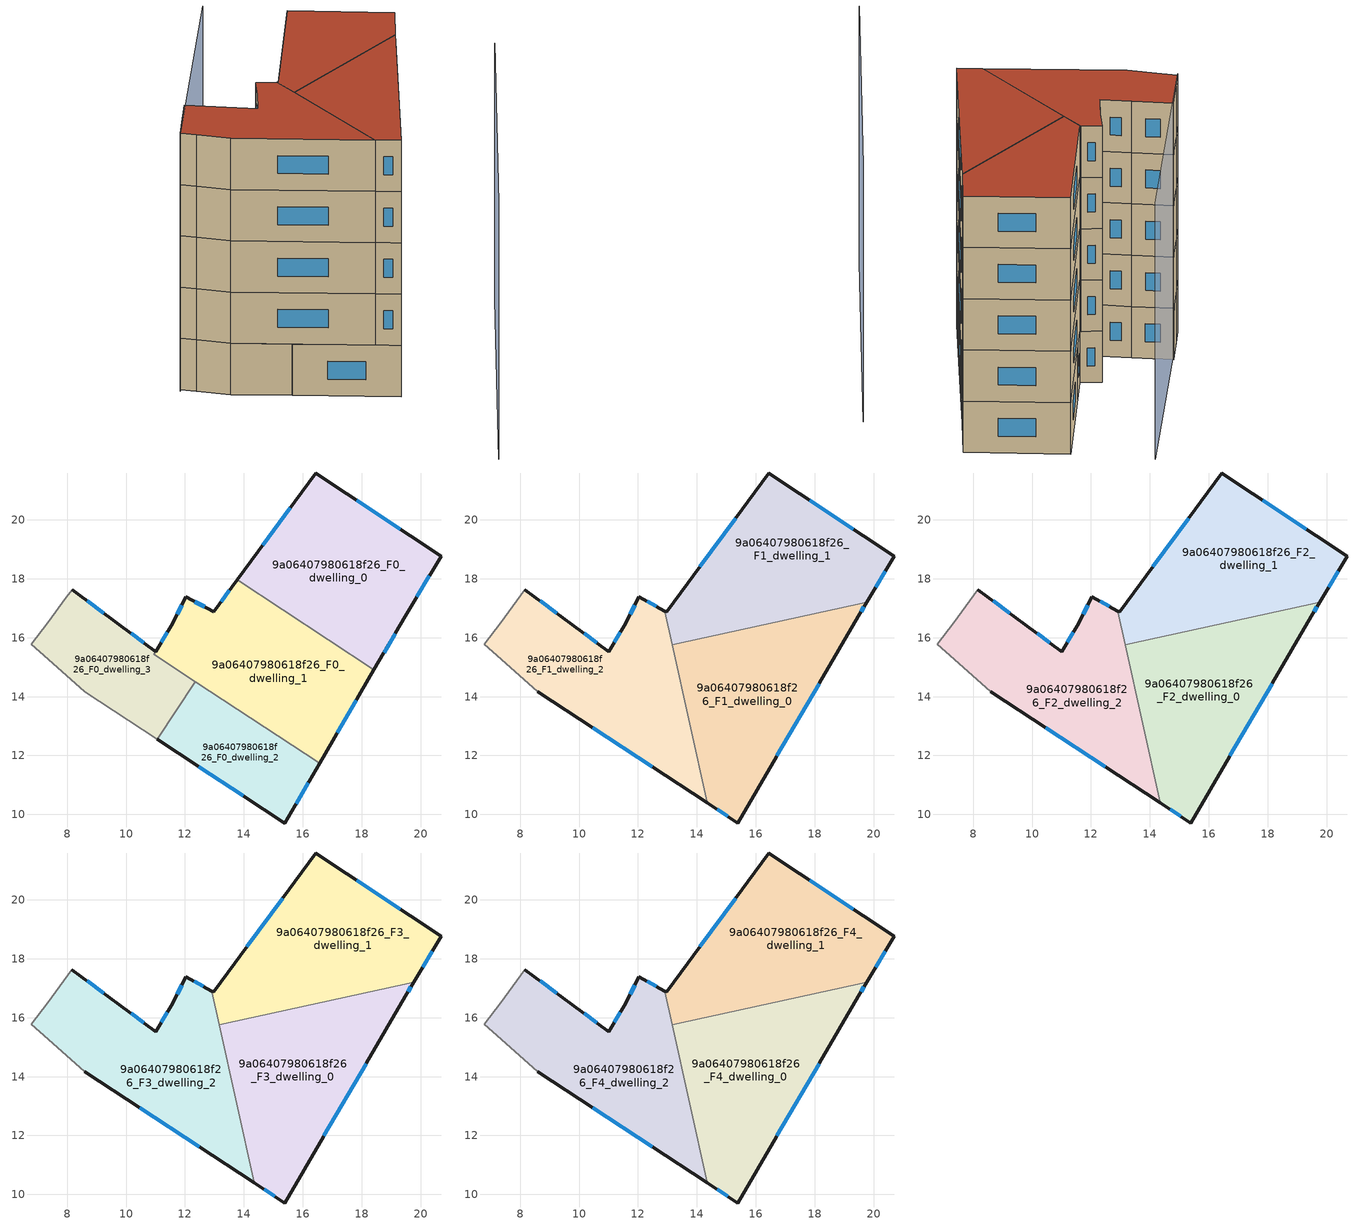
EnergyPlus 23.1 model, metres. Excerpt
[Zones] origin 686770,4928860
9a06407980618f26_F0_dwelling_0
 floor ground (EU_floor_Construction): 20.7,18.77 19.48,16.73 18.42,14.91 13.77,17.96 16.44,21.6 z0
 wall outside (EU_wall_Construction): 18.42,14.91 19.48,16.73 20.7,18.77 16.44,21.6 13.77,17.96 z0:3
 wall to 9a06407980618f26_F0_dwelling_1 (EU_wall_Construction): 13.77,17.96 18.42,14.91 z0:3
 window (EU_Window_Construction): 15.57,20.41 14.64,19.14 / 19.32,19.69 17.83,20.68 / 19.88,17.39 20.3,18.1 / 18.77,15.5 19.14,16.13 z0.98:2.02
9a06407980618f26_F0_dwelling_1
 floor ground (EU_floor_Construction): 18.42,14.91 16.57,11.73 10.94,15.43 11,15.53 11.59,16.5 12.03,17.4 12.97,16.88 13.77,17.96 z0
 wall outside (EU_wall_Construction): 13.77,17.96 12.97,16.88 12.03,17.4 11.59,16.5 11,15.53 / 16.57,11.73 18.42,14.91 z0:3
 wall to 9a06407980618f26_F0_dwelling_2 (EU_wall_Construction): 12.35,14.51 16.57,11.73 z0:3
 wall to 9a06407980618f26_F0_dwelling_3 (EU_wall_Construction): 11,15.53 10.94,15.43 12.35,14.51 z0:3
 window (EU_Window_Construction): 13.51,17.61 13.23,17.23 / 17.17,12.76 17.82,13.87 / 11.4,16.18 11.19,15.85 / 11.89,17.1 11.73,16.79 / 12.67,17.05 12.34,17.23 z0.98:2.02
9a06407980618f26_F0_dwelling_2
 floor ground (EU_floor_Construction): 16.57,11.73 15.39,9.71 11.06,12.55 12.35,14.51 z0
 wall outside (EU_wall_Construction): 11.06,12.55 15.39,9.71 16.57,11.73 z0:3
 wall to 9a06407980618f26_F0_dwelling_3 (EU_wall_Construction): 12.35,14.51 11.06,12.55 z0:3
 window (EU_Window_Construction): 15.77,10.37 16.19,11.07 / 12.47,11.63 13.98,10.63 z0.98:2.02
9a06407980618f26_F0_dwelling_3
 floor ground (EU_floor_Construction): 11,15.53 10.94,15.43 12.35,14.51 11.06,12.55 8.6,14.17 7.36,15.28 6.78,15.79 7.33,16.52 7.97,17.38 8.16,17.64 9.77,16.45 z0
 wall outside (EU_wall_Construction): 11,15.53 9.77,16.45 8.16,17.64 z0:3
 wall adiabatic (EU_wall_Construction): 8.16,17.64 7.97,17.38 7.33,16.52 6.78,15.79 7.36,15.28 8.6,14.17 11.06,12.55 z0:3
 window (EU_Window_Construction): 9.25,16.83 8.69,17.25 / 10.6,15.83 10.17,16.15 z0.98:2.02
9a06407980618f26_F1_dwelling_0
 floor to 9a06407980618f26_F0_dwelling_1 (EU_floor_Construction): 18.42,14.91 16.57,11.73 13.63,13.67 13.17,15.76 16.13,16.41 z3
 floor to 9a06407980618f26_F0_dwelling_0 (EU_floor_Construction): 19.77,17.21 19.48,16.73 18.42,14.91 16.13,16.41 z3
 floor to 9a06407980618f26_F0_dwelling_2 (EU_floor_Construction): 16.57,11.73 15.39,9.71 14.35,10.39 13.63,13.67 z3
 wall outside (EU_wall_Construction): 14.35,10.39 15.39,9.71 19.48,16.73 19.77,17.21 z3:6
 wall to 9a06407980618f26_F1_dwelling_1 (EU_wall_Construction): 19.77,17.21 13.17,15.76 z3:6
 wall to 9a06407980618f26_F1_dwelling_2 (EU_wall_Construction): 13.17,15.76 14.35,10.39 z3:6
 window (EU_Window_Construction): 14.69,10.17 15.05,9.93 / 19.58,16.88 19.68,17.05 / 16.72,11.99 18.15,14.44 z3.98:5.02
9a06407980618f26_F1_dwelling_1
 floor to 9a06407980618f26_F0_dwelling_0 (EU_floor_Construction): 20.7,18.77 19.77,17.21 16.13,16.41 13.77,17.96 16.44,21.6 z3
 floor to 9a06407980618f26_F0_dwelling_1 (EU_floor_Construction): 16.13,16.41 13.17,15.76 12.92,16.91 12.97,16.88 13.77,17.96 z3
 wall outside (EU_wall_Construction): 12.92,16.91 12.97,16.88 / 19.77,17.21 20.7,18.77 16.44,21.6 12.97,16.88 z3:6
 wall to 9a06407980618f26_F1_dwelling_2 (EU_wall_Construction): 12.92,16.91 13.17,15.76 z3:6
 window (EU_Window_Construction): 15.31,20.06 14.1,18.41 / 19.32,19.69 17.83,20.68 / 20.07,17.72 20.4,18.26 z3.98:5.02
9a06407980618f26_F1_dwelling_2
 floor to 9a06407980618f26_F0_dwelling_2 (EU_floor_Construction): 13.63,13.67 14.35,10.39 11.06,12.55 12.35,14.51 z3
 floor to 9a06407980618f26_F0_dwelling_3 (EU_floor_Construction): 11,15.53 10.94,15.43 12.35,14.51 11.06,12.55 8.6,14.17 7.36,15.28 6.78,15.79 7.33,16.52 7.97,17.38 8.16,17.64 9.77,16.45 z3
 floor to 9a06407980618f26_F0_dwelling_1 (EU_floor_Construction): 12.92,16.91 13.63,13.67 10.94,15.43 11,15.53 11.59,16.5 12.03,17.4 z3
 wall outside (EU_wall_Construction): 12.92,16.91 12.03,17.4 11.59,16.5 11,15.53 9.77,16.45 8.16,17.64 / 8.6,14.17 14.35,10.39 z3:6
 wall adiabatic (EU_wall_Construction): 8.16,17.64 7.33,16.52 6.78,15.79 7.36,15.28 8.6,14.17 z3:6
 window (EU_Window_Construction): 11.4,16.18 11.19,15.84 / 11.89,17.1 11.73,16.79 / 12.63,17.07 12.32,17.24 / 10.47,12.94 12.48,11.62 / 9.25,16.83 8.68,17.25 / 10.6,15.83 10.17,16.15 z3.98:5.02
9a06407980618f26_F2_dwelling_0
 floor to 9a06407980618f26_F1_dwelling_0 (EU_floor_Construction): 19.77,17.21 19.48,16.73 15.39,9.71 14.35,10.39 13.17,15.76 z6
 wall outside (EU_wall_Construction): 14.35,10.39 15.39,9.71 19.48,16.73 19.77,17.21 z6:9
 wall to 9a06407980618f26_F2_dwelling_1 (EU_wall_Construction): 19.77,17.21 13.17,15.76 z6:9
 wall to 9a06407980618f26_F2_dwelling_2 (EU_wall_Construction): 13.17,15.76 14.35,10.39 z6:9
 window (EU_Window_Construction): 14.69,10.17 15.05,9.93 / 19.58,16.88 19.68,17.05 / 16.72,11.99 18.15,14.44 z6.98:8.02
9a06407980618f26_F2_dwelling_1
 floor to 9a06407980618f26_F1_dwelling_1 (EU_floor_Construction): 20.7,18.77 19.77,17.21 13.17,15.76 12.92,16.91 12.97,16.88 16.44,21.6 z6
 wall outside (EU_wall_Construction): 12.92,16.91 12.97,16.88 / 19.77,17.21 20.7,18.77 16.44,21.6 12.97,16.88 z6:9
 wall to 9a06407980618f26_F2_dwelling_2 (EU_wall_Construction): 12.92,16.91 13.17,15.76 z6:9
 window (EU_Window_Construction): 15.31,20.06 14.1,18.41 / 19.32,19.69 17.83,20.68 / 20.07,17.72 20.4,18.26 z6.98:8.02
9a06407980618f26_F2_dwelling_2
 floor to 9a06407980618f26_F1_dwelling_2 (EU_floor_Construction): 12.92,16.91 14.35,10.39 8.6,14.17 7.36,15.28 6.78,15.79 7.33,16.52 8.16,17.64 9.77,16.45 11,15.53 11.59,16.5 12.03,17.4 z6
 wall outside (EU_wall_Construction): 12.92,16.91 12.03,17.4 11.59,16.5 11,15.53 9.77,16.45 8.16,17.64 / 8.6,14.17 14.35,10.39 z6:9
 wall adiabatic (EU_wall_Construction): 8.16,17.64 7.33,16.52 6.78,15.79 7.36,15.28 8.6,14.17 z6:9
 window (EU_Window_Construction): 11.4,16.18 11.19,15.84 / 11.89,17.1 11.73,16.79 / 12.63,17.07 12.32,17.24 / 10.47,12.94 12.48,11.62 / 9.25,16.83 8.68,17.25 / 10.6,15.83 10.17,16.15 z6.98:8.02
9a06407980618f26_F3_dwelling_0
 floor to 9a06407980618f26_F2_dwelling_0 (EU_floor_Construction): 19.77,17.21 19.48,16.73 15.39,9.71 14.35,10.39 13.17,15.76 z9
 wall outside (EU_wall_Construction): 14.35,10.39 15.39,9.71 19.48,16.73 19.77,17.21 z9:12
 wall to 9a06407980618f26_F3_dwelling_1 (EU_wall_Construction): 19.77,17.21 13.17,15.76 z9:12
 wall to 9a06407980618f26_F3_dwelling_2 (EU_wall_Construction): 13.17,15.76 14.35,10.39 z9:12
 window (EU_Window_Construction): 14.69,10.17 15.05,9.93 / 19.58,16.88 19.68,17.05 / 16.72,11.99 18.15,14.44 z9.98:11.02
9a06407980618f26_F3_dwelling_1
 floor to 9a06407980618f26_F2_dwelling_1 (EU_floor_Construction): 20.7,18.77 19.77,17.21 13.17,15.76 12.92,16.91 12.97,16.88 16.44,21.6 z9
 wall outside (EU_wall_Construction): 12.92,16.91 12.97,16.88 / 19.77,17.21 20.7,18.77 16.44,21.6 12.97,16.88 z9:12
 wall to 9a06407980618f26_F3_dwelling_2 (EU_wall_Construction): 12.92,16.91 13.17,15.76 z9:12
 window (EU_Window_Construction): 15.31,20.06 14.1,18.41 / 19.32,19.69 17.83,20.68 / 20.07,17.72 20.4,18.26 z9.98:11.02
9a06407980618f26_F3_dwelling_2
 floor to 9a06407980618f26_F2_dwelling_2 (EU_floor_Construction): 12.92,16.91 14.35,10.39 8.6,14.17 7.36,15.28 6.78,15.79 7.33,16.52 8.16,17.64 9.77,16.45 11,15.53 11.59,16.5 12.03,17.4 z9
 wall outside (EU_wall_Construction): 12.92,16.91 12.03,17.4 11.59,16.5 11,15.53 9.77,16.45 8.16,17.64 / 8.6,14.17 14.35,10.39 z9:12
 wall adiabatic (EU_wall_Construction): 8.16,17.64 7.33,16.52 6.78,15.79 7.36,15.28 8.6,14.17 z9:12
 window (EU_Window_Construction): 11.4,16.18 11.19,15.84 / 11.89,17.1 11.73,16.79 / 12.63,17.07 12.32,17.24 / 10.47,12.94 12.48,11.62 / 9.25,16.83 8.68,17.25 / 10.6,15.83 10.17,16.15 z9.98:11.02
9a06407980618f26_F4_dwelling_0
 floor to 9a06407980618f26_F3_dwelling_0 (EU_floor_Construction): 19.77,17.21 19.48,16.73 15.39,9.71 14.35,10.39 13.17,15.76 z12
 wall outside (EU_wall_Construction): 14.35,10.39 15.39,9.71 19.48,16.73 19.77,17.21 z12:15
 wall to 9a06407980618f26_F4_dwelling_1 (EU_wall_Construction): 19.77,17.21 13.17,15.76 z12:15
 wall to 9a06407980618f26_F4_dwelling_2 (EU_wall_Construction): 13.17,15.76 14.35,10.39 z12:15
 window (EU_Window_Construction): 14.69,10.17 15.05,9.93 / 19.58,16.88 19.68,17.05 / 16.72,11.99 18.15,14.44 z12.98:14.02
 roof outside (EU_roof_Construction): 15.39,9.71 19.48,16.73 19.77,17.21 13.17,15.76 14.35,10.39 z15
9a06407980618f26_F4_dwelling_1
 floor to 9a06407980618f26_F3_dwelling_1 (EU_floor_Construction): 20.7,18.77 19.77,17.21 13.17,15.76 12.92,16.91 12.97,16.88 16.44,21.6 z12
 wall outside (EU_wall_Construction): 12.92,16.91 12.97,16.88 / 19.77,17.21 20.7,18.77 16.44,21.6 12.97,16.88 z12:15
 wall to 9a06407980618f26_F4_dwelling_2 (EU_wall_Construction): 12.92,16.91 13.17,15.76 z12:15
 window (EU_Window_Construction): 15.31,20.06 14.1,18.41 / 19.32,19.69 17.83,20.68 / 20.07,17.72 20.4,18.26 z12.98:14.02
 roof outside (EU_roof_Construction): 19.77,17.21 20.7,18.77 16.44,21.6 12.97,16.88 12.92,16.91 13.17,15.76 z15
9a06407980618f26_F4_dwelling_2
 floor to 9a06407980618f26_F3_dwelling_2 (EU_floor_Construction): 12.92,16.91 14.35,10.39 8.6,14.17 7.36,15.28 6.78,15.79 7.33,16.52 8.16,17.64 9.77,16.45 11,15.53 11.59,16.5 12.03,17.4 z12
 wall outside (EU_wall_Construction): 12.92,16.91 12.03,17.4 11.59,16.5 11,15.53 9.77,16.45 8.16,17.64 / 8.6,14.17 14.35,10.39 z12:15
 wall adiabatic (EU_wall_Construction): 8.16,17.64 7.33,16.52 6.78,15.79 7.36,15.28 8.6,14.17 z12:15
 window (EU_Window_Construction): 11.4,16.18 11.19,15.84 / 11.89,17.1 11.73,16.79 / 12.63,17.07 12.32,17.24 / 10.47,12.94 12.48,11.62 / 9.25,16.83 8.68,17.25 / 10.6,15.83 10.17,16.15 z12.98:14.02
 roof outside (EU_roof_Construction): 14.35,10.39 12.92,16.91 12.03,17.4 11.59,16.5 11,15.53 9.77,16.45 8.16,17.64 7.33,16.52 6.78,15.79 7.36,15.28 8.6,14.17 z15
shading: 16.62,2.9 23.42,14.1 / 13.24,24.08 6.69,15.68 z0:15
[Building]
EU S2 Campaign: North Axis=0; Terrain=City; Solar Distribution=FullExterior
[Site:Location]
Bologna: Latitude=44.5; Longitude=11.25; Time Zone=1; Elevation=37
[SizingPeriod:WeatherFileDays]
AnnualSizingPeriod: Begin Month=1; Begin Day of Month=1; End Month=12; End Day of Month=31; Day of Week for Start Day=Monday; Use Weather File Daylight Saving Period=No; Use Weather File Rain and Snow Indicators=No
[MATERIAL]
EU_InternalMass_Material: Roughness=MediumRough; Thickness=0.1; Conductivity=1; Density=1800; Specific Heat=900; Thermal Absorptance=0.9; Solar Absorptance=0.7; Visible Absorptance=0.7
[MATERIAL:NOMASS] Roughness=MediumRough; Thermal Absorptance=0.9; Solar Absorptance=0.7; Visible Absorptance=0.7
Name | Thermal Resistance
EU_wall_NoMass | 0.905828
EU_roof_NoMass | 0.37593
EU_floor_NoMass | 0.67114
[WINDOWMATERIAL:SIMPLEGLAZINGSYSTEM]
EU_Window_SimpleGlazing: UFactor=4.52486; Solar Heat Gain Coefficient=0.85; Visible Transmittance=0.85
[CONSTRUCTION]
EU_wall_Construction: EU_wall_NoMass
EU_roof_Construction: EU_roof_NoMass
EU_floor_Construction: EU_floor_NoMass
EU_InternalMass_Construction: EU_InternalMass_Material
EU_Window_Construction: EU_Window_SimpleGlazing
[ZONE] Type=1; Multiplier=1; Ceiling Height=autocalculate; Floor Area=autocalculate; Part of Total Floor Area=Yes
Name | Volume
9a06407980618f26_F0_dwelling_0 | 71.8755
9a06407980618f26_F1_dwelling_0; 9a06407980618f26_F2_dwelling_0; 9a06407980618f26_F3_dwelling_0; 9a06407980618f26_F4_dwelling_0 | 71.8616
9a06407980618f26_F0_dwelling_1 | 69.5442
9a06407980618f26_F1_dwelling_1; 9a06407980618f26_F2_dwelling_1; 9a06407980618f26_F3_dwelling_1; 9a06407980618f26_F4_dwelling_1 | 71.8777
9a06407980618f26_F0_dwelling_2 | 35.9443
9a06407980618f26_F1_dwelling_2; 9a06407980618f26_F2_dwelling_2; 9a06407980618f26_F3_dwelling_2; 9a06407980618f26_F4_dwelling_2 | 71.8674
9a06407980618f26_F0_dwelling_3 | 38.2522
[INTERNALMASS] Construction=EU_InternalMass_Construction
Name | Zone or ZoneList | Surface Area
9a06407980618f26_F0_dwelling_0_EU_InternalMass | 9a06407980618f26_F0_dwelling_0 | 23.9585
9a06407980618f26_F0_dwelling_1_EU_InternalMass | 9a06407980618f26_F0_dwelling_1 | 23.182
9a06407980618f26_F0_dwelling_2_EU_InternalMass | 9a06407980618f26_F0_dwelling_2 | 11.9818
9a06407980618f26_F0_dwelling_3_EU_InternalMass | 9a06407980618f26_F0_dwelling_3 | 12.7511
9a06407980618f26_F1_dwelling_0_EU_InternalMass | 9a06407980618f26_F1_dwelling_0 | 23.9529
9a06407980618f26_F1_dwelling_1_EU_InternalMass | 9a06407980618f26_F1_dwelling_1 | 23.9595
9a06407980618f26_F1_dwelling_2_EU_InternalMass | 9a06407980618f26_F1_dwelling_2 | 23.9557
9a06407980618f26_F2_dwelling_0_EU_InternalMass | 9a06407980618f26_F2_dwelling_0 | 23.9529
9a06407980618f26_F2_dwelling_1_EU_InternalMass | 9a06407980618f26_F2_dwelling_1 | 23.9595
9a06407980618f26_F2_dwelling_2_EU_InternalMass | 9a06407980618f26_F2_dwelling_2 | 23.9557
9a06407980618f26_F3_dwelling_0_EU_InternalMass | 9a06407980618f26_F3_dwelling_0 | 23.9529
9a06407980618f26_F3_dwelling_1_EU_InternalMass | 9a06407980618f26_F3_dwelling_1 | 23.9595
9a06407980618f26_F3_dwelling_2_EU_InternalMass | 9a06407980618f26_F3_dwelling_2 | 23.9557
9a06407980618f26_F4_dwelling_0_EU_InternalMass | 9a06407980618f26_F4_dwelling_0 | 23.9529
9a06407980618f26_F4_dwelling_1_EU_InternalMass | 9a06407980618f26_F4_dwelling_1 | 23.9595
9a06407980618f26_F4_dwelling_2_EU_InternalMass | 9a06407980618f26_F4_dwelling_2 | 23.9557
[OTHEREQUIPMENT] Fuel Type=Electricity; Design Level Calculation Method=Watts/Area; Power per Zone Floor Area=1; Fraction Latent=0; Fraction Radiant=0; Fraction Lost=0; Carbon Dioxide Generation Rate=0; EndUse Subcategory=EU_Step8_InternalGains
Name | Zone or ZoneList or Space or SpaceList | Schedule
EU_Step8_InternalGain_9a06407980618f26_F0_dwelling_0_f000 | 9a06407980618f26_F0_dwelling_0 | EU_Step8_GainSchedule_9a06407980618f26_F0_dwelling_0_f000
EU_Step8_InternalGain_9a06407980618f26_F0_dwelling_1_f000 | 9a06407980618f26_F0_dwelling_1 | EU_Step8_GainSchedule_9a06407980618f26_F0_dwelling_1_f000
EU_Step8_InternalGain_9a06407980618f26_F0_dwelling_2_f000 | 9a06407980618f26_F0_dwelling_2 | EU_Step8_GainSchedule_9a06407980618f26_F0_dwelling_2_f000
EU_Step8_InternalGain_9a06407980618f26_F0_dwelling_3_f000 | 9a06407980618f26_F0_dwelling_3 | EU_Step8_GainSchedule_9a06407980618f26_F0_dwelling_3_f000
EU_Step8_InternalGain_9a06407980618f26_F1_dwelling_0_f000 | 9a06407980618f26_F1_dwelling_0 | EU_Step8_GainSchedule_9a06407980618f26_F1_dwelling_0_f000
EU_Step8_InternalGain_9a06407980618f26_F1_dwelling_1_f000 | 9a06407980618f26_F1_dwelling_1 | EU_Step8_GainSchedule_9a06407980618f26_F1_dwelling_1_f000
EU_Step8_InternalGain_9a06407980618f26_F1_dwelling_2_f000 | 9a06407980618f26_F1_dwelling_2 | EU_Step8_GainSchedule_9a06407980618f26_F1_dwelling_2_f000
EU_Step8_InternalGain_9a06407980618f26_F2_dwelling_0_f000 | 9a06407980618f26_F2_dwelling_0 | EU_Step8_GainSchedule_9a06407980618f26_F2_dwelling_0_f000
EU_Step8_InternalGain_9a06407980618f26_F2_dwelling_1_f000 | 9a06407980618f26_F2_dwelling_1 | EU_Step8_GainSchedule_9a06407980618f26_F2_dwelling_1_f000
EU_Step8_InternalGain_9a06407980618f26_F2_dwelling_2_f000 | 9a06407980618f26_F2_dwelling_2 | EU_Step8_GainSchedule_9a06407980618f26_F2_dwelling_2_f000
EU_Step8_InternalGain_9a06407980618f26_F3_dwelling_0_f000 | 9a06407980618f26_F3_dwelling_0 | EU_Step8_GainSchedule_9a06407980618f26_F3_dwelling_0_f000
EU_Step8_InternalGain_9a06407980618f26_F3_dwelling_1_f000 | 9a06407980618f26_F3_dwelling_1 | EU_Step8_GainSchedule_9a06407980618f26_F3_dwelling_1_f000
EU_Step8_InternalGain_9a06407980618f26_F3_dwelling_2_f000 | 9a06407980618f26_F3_dwelling_2 | EU_Step8_GainSchedule_9a06407980618f26_F3_dwelling_2_f000
EU_Step8_InternalGain_9a06407980618f26_F4_dwelling_0_f000 | 9a06407980618f26_F4_dwelling_0 | EU_Step8_GainSchedule_9a06407980618f26_F4_dwelling_0_f000
EU_Step8_InternalGain_9a06407980618f26_F4_dwelling_1_f000 | 9a06407980618f26_F4_dwelling_1 | EU_Step8_GainSchedule_9a06407980618f26_F4_dwelling_1_f000
EU_Step8_InternalGain_9a06407980618f26_F4_dwelling_2_f000 | 9a06407980618f26_F4_dwelling_2 | EU_Step8_GainSchedule_9a06407980618f26_F4_dwelling_2_f000
[ZONEVENTILATION:DESIGNFLOWRATE] Schedule=EU_AlwaysOn; Design Flow Rate Calculation Method=AirChanges/Hour; Air Changes per Hour=0.73129; Ventilation Type=Natural; Fan Pressure Rise=0; Fan Total Efficiency=1; Constant Term Coefficient=1; Temperature Term Coefficient=0; Velocity Term Coefficient=0; Velocity Squared Term Coefficient=0; Minimum Indoor Temperature=-100; Maximum Indoor Temperature=100; Delta Temperature=-100; Minimum Outdoor Temperature=-100; Maximum Outdoor Temperature=100; Maximum Wind Speed=40
Name | Zone or ZoneList or Space or SpaceList
EU_ConstantAir_9a06407980618f26_F0_dwelling_0 | 9a06407980618f26_F0_dwelling_0
EU_ConstantAir_9a06407980618f26_F0_dwelling_1 | 9a06407980618f26_F0_dwelling_1
EU_ConstantAir_9a06407980618f26_F0_dwelling_2 | 9a06407980618f26_F0_dwelling_2
EU_ConstantAir_9a06407980618f26_F0_dwelling_3 | 9a06407980618f26_F0_dwelling_3
EU_ConstantAir_9a06407980618f26_F1_dwelling_0 | 9a06407980618f26_F1_dwelling_0
EU_ConstantAir_9a06407980618f26_F1_dwelling_1 | 9a06407980618f26_F1_dwelling_1
EU_ConstantAir_9a06407980618f26_F1_dwelling_2 | 9a06407980618f26_F1_dwelling_2
EU_ConstantAir_9a06407980618f26_F2_dwelling_0 | 9a06407980618f26_F2_dwelling_0
EU_ConstantAir_9a06407980618f26_F2_dwelling_1 | 9a06407980618f26_F2_dwelling_1
EU_ConstantAir_9a06407980618f26_F2_dwelling_2 | 9a06407980618f26_F2_dwelling_2
EU_ConstantAir_9a06407980618f26_F3_dwelling_0 | 9a06407980618f26_F3_dwelling_0
EU_ConstantAir_9a06407980618f26_F3_dwelling_1 | 9a06407980618f26_F3_dwelling_1
EU_ConstantAir_9a06407980618f26_F3_dwelling_2 | 9a06407980618f26_F3_dwelling_2
EU_ConstantAir_9a06407980618f26_F4_dwelling_0 | 9a06407980618f26_F4_dwelling_0
EU_ConstantAir_9a06407980618f26_F4_dwelling_1 | 9a06407980618f26_F4_dwelling_1
EU_ConstantAir_9a06407980618f26_F4_dwelling_2 | 9a06407980618f26_F4_dwelling_2
[HVACTEMPLATE:THERMOSTAT] Constant Heating Setpoint=20; Constant Cooling Setpoint=50
EU_HeatOnly_9a06407980618f26_F0_dwelling_0; EU_HeatOnly_9a06407980618f26_F0_dwelling_1; EU_HeatOnly_9a06407980618f26_F0_dwelling_2; EU_HeatOnly_9a06407980618f26_F0_dwelling_3; EU_HeatOnly_9a06407980618f26_F1_dwelling_0; EU_HeatOnly_9a06407980618f26_F1_dwelling_1; EU_HeatOnly_9a06407980618f26_F1_dwelling_2; EU_HeatOnly_9a06407980618f26_F2_dwelling_0; EU_HeatOnly_9a06407980618f26_F2_dwelling_1; EU_HeatOnly_9a06407980618f26_F2_dwelling_2; EU_HeatOnly_9a06407980618f26_F3_dwelling_0; EU_HeatOnly_9a06407980618f26_F3_dwelling_1; EU_HeatOnly_9a06407980618f26_F3_dwelling_2; EU_HeatOnly_9a06407980618f26_F4_dwelling_0; EU_HeatOnly_9a06407980618f26_F4_dwelling_1; EU_HeatOnly_9a06407980618f26_F4_dwelling_2
[HVACTEMPLATE:ZONE:IDEALLOADSAIRSYSTEM] System Availability Schedule=EU_AlwaysOn; Maximum Heating Supply Air Temperature=50; Minimum Cooling Supply Air Temperature=13; Maximum Heating Supply Air Humidity Ratio=0.0156; Minimum Cooling Supply Air Humidity Ratio=0.0077; Heating Limit=NoLimit; Cooling Limit=NoLimit; Heating Availability Schedule=EU_AlwaysOn; Cooling Availability Schedule=EU_CoolingOff; Dehumidification Control Type=ConstantSensibleHeatRatio; Cooling Sensible Heat Ratio=0.7; Dehumidification Setpoint=60; Humidification Control Type=None; Humidification Setpoint=30; Outdoor Air Method=None; Outdoor Air Flow Rate per Person=0.00944; Outdoor Air Flow Rate per Zone Floor Area=0; Outdoor Air Flow Rate per Zone=0; Demand Controlled Ventilation Type=None; Outdoor Air Economizer Type=NoEconomizer; Heat Recovery Type=None; Sensible Heat Recovery Effectiveness=0.7; Latent Heat Recovery Effectiveness=0.65
Name | Template Thermostat
9a06407980618f26_F0_dwelling_0 | EU_HeatOnly_9a06407980618f26_F0_dwelling_0
9a06407980618f26_F0_dwelling_1 | EU_HeatOnly_9a06407980618f26_F0_dwelling_1
9a06407980618f26_F0_dwelling_2 | EU_HeatOnly_9a06407980618f26_F0_dwelling_2
9a06407980618f26_F0_dwelling_3 | EU_HeatOnly_9a06407980618f26_F0_dwelling_3
9a06407980618f26_F1_dwelling_0 | EU_HeatOnly_9a06407980618f26_F1_dwelling_0
9a06407980618f26_F1_dwelling_1 | EU_HeatOnly_9a06407980618f26_F1_dwelling_1
9a06407980618f26_F1_dwelling_2 | EU_HeatOnly_9a06407980618f26_F1_dwelling_2
9a06407980618f26_F2_dwelling_0 | EU_HeatOnly_9a06407980618f26_F2_dwelling_0
9a06407980618f26_F2_dwelling_1 | EU_HeatOnly_9a06407980618f26_F2_dwelling_1
9a06407980618f26_F2_dwelling_2 | EU_HeatOnly_9a06407980618f26_F2_dwelling_2
9a06407980618f26_F3_dwelling_0 | EU_HeatOnly_9a06407980618f26_F3_dwelling_0
9a06407980618f26_F3_dwelling_1 | EU_HeatOnly_9a06407980618f26_F3_dwelling_1
9a06407980618f26_F3_dwelling_2 | EU_HeatOnly_9a06407980618f26_F3_dwelling_2
9a06407980618f26_F4_dwelling_0 | EU_HeatOnly_9a06407980618f26_F4_dwelling_0
9a06407980618f26_F4_dwelling_1 | EU_HeatOnly_9a06407980618f26_F4_dwelling_1
9a06407980618f26_F4_dwelling_2 | EU_HeatOnly_9a06407980618f26_F4_dwelling_2
[SIZING:ZONE] Zone Cooling Design Supply Air Temperature Input Method=SupplyAirTemperature; Zone Cooling Design Supply Air Temperature=13; Zone Heating Design Supply Air Temperature Input Method=SupplyAirTemperature; Zone Heating Design Supply Air Temperature=50; Zone Cooling Design Supply Air Humidity Ratio=0.008; Zone Heating Design Supply Air Humidity Ratio=0.008; Cooling Design Air Flow Method=DesignDay; Cooling Design Air Flow Rate=0; Cooling Minimum Air Flow per Zone Floor Area=0.000762; Cooling Minimum Air Flow=0; Cooling Minimum Air Flow Fraction=0.2; Heating Design Air Flow Method=DesignDay; Heating Design Air Flow Rate=0; Heating Maximum Air Flow per Zone Floor Area=0.002032; Heating Maximum Air Flow=0.141576; Heating Maximum Air Flow Fraction=0.3; Account for Dedicated Outdoor Air System=No; Dedicated Outdoor Air System Control Strategy=NeutralSupplyAir; Dedicated Outdoor Air Low Setpoint Temperature for Design=autosize; Dedicated Outdoor Air High Setpoint Temperature for Design=autosize; Zone Load Sizing Method=Sensible Load Only No Latent Load; Zone Latent Cooling Design Supply Air Humidity Ratio Input Method=HumidityRatioDifference; Zone Cooling Design Supply Air Humidity Ratio Difference=0.005; Zone Latent Heating Design Supply Air Humidity Ratio Input Method=HumidityRatioDifference; Zone Humidification Design Supply Air Humidity Ratio Difference=0.005
9a06407980618f26_F0_dwelling_0; 9a06407980618f26_F0_dwelling_1; 9a06407980618f26_F0_dwelling_2; 9a06407980618f26_F0_dwelling_3; 9a06407980618f26_F1_dwelling_0; 9a06407980618f26_F1_dwelling_1; 9a06407980618f26_F1_dwelling_2; 9a06407980618f26_F2_dwelling_0; 9a06407980618f26_F2_dwelling_1; 9a06407980618f26_F2_dwelling_2; 9a06407980618f26_F3_dwelling_0; 9a06407980618f26_F3_dwelling_1; 9a06407980618f26_F3_dwelling_2; 9a06407980618f26_F4_dwelling_0; 9a06407980618f26_F4_dwelling_1; 9a06407980618f26_F4_dwelling_2
[SCHEDULE:CONSTANT]
Name | Hourly Value
EU_AlwaysOn | 1
EU_CoolingOff | 0
[SCHEDULE:FILE] Column Number=1; Rows to Skip at Top=0; Number of Hours of Data=8760; Column Separator=Comma; Interpolate to Timestep=No; Minutes per Item=60; Adjust Schedule for Daylight Savings=Yes
Name | File
EU_Step8_GainSchedule_9a06407980618f26_F0_dwelling_0_f000 | ../../schedules/9a06407980618f26/9a06407980618f26_F0_dwelling_0_f000_gain.csv
EU_Step8_GainSchedule_9a06407980618f26_F0_dwelling_1_f000 | ../../schedules/9a06407980618f26/9a06407980618f26_F0_dwelling_1_f000_gain.csv
EU_Step8_GainSchedule_9a06407980618f26_F0_dwelling_2_f000 | ../../schedules/9a06407980618f26/9a06407980618f26_F0_dwelling_2_f000_gain.csv
EU_Step8_GainSchedule_9a06407980618f26_F0_dwelling_3_f000 | ../../schedules/9a06407980618f26/9a06407980618f26_F0_dwelling_3_f000_gain.csv
EU_Step8_GainSchedule_9a06407980618f26_F1_dwelling_0_f000 | ../../schedules/9a06407980618f26/9a06407980618f26_F1_dwelling_0_f000_gain.csv
EU_Step8_GainSchedule_9a06407980618f26_F1_dwelling_1_f000 | ../../schedules/9a06407980618f26/9a06407980618f26_F1_dwelling_1_f000_gain.csv
EU_Step8_GainSchedule_9a06407980618f26_F1_dwelling_2_f000 | ../../schedules/9a06407980618f26/9a06407980618f26_F1_dwelling_2_f000_gain.csv
EU_Step8_GainSchedule_9a06407980618f26_F2_dwelling_0_f000 | ../../schedules/9a06407980618f26/9a06407980618f26_F2_dwelling_0_f000_gain.csv
EU_Step8_GainSchedule_9a06407980618f26_F2_dwelling_1_f000 | ../../schedules/9a06407980618f26/9a06407980618f26_F2_dwelling_1_f000_gain.csv
EU_Step8_GainSchedule_9a06407980618f26_F2_dwelling_2_f000 | ../../schedules/9a06407980618f26/9a06407980618f26_F2_dwelling_2_f000_gain.csv
EU_Step8_GainSchedule_9a06407980618f26_F3_dwelling_0_f000 | ../../schedules/9a06407980618f26/9a06407980618f26_F3_dwelling_0_f000_gain.csv
EU_Step8_GainSchedule_9a06407980618f26_F3_dwelling_1_f000 | ../../schedules/9a06407980618f26/9a06407980618f26_F3_dwelling_1_f000_gain.csv
EU_Step8_GainSchedule_9a06407980618f26_F3_dwelling_2_f000 | ../../schedules/9a06407980618f26/9a06407980618f26_F3_dwelling_2_f000_gain.csv
EU_Step8_GainSchedule_9a06407980618f26_F4_dwelling_0_f000 | ../../schedules/9a06407980618f26/9a06407980618f26_F4_dwelling_0_f000_gain.csv
EU_Step8_GainSchedule_9a06407980618f26_F4_dwelling_1_f000 | ../../schedules/9a06407980618f26/9a06407980618f26_F4_dwelling_1_f000_gain.csv
EU_Step8_GainSchedule_9a06407980618f26_F4_dwelling_2_f000 | ../../schedules/9a06407980618f26/9a06407980618f26_F4_dwelling_2_f000_gain.csv
